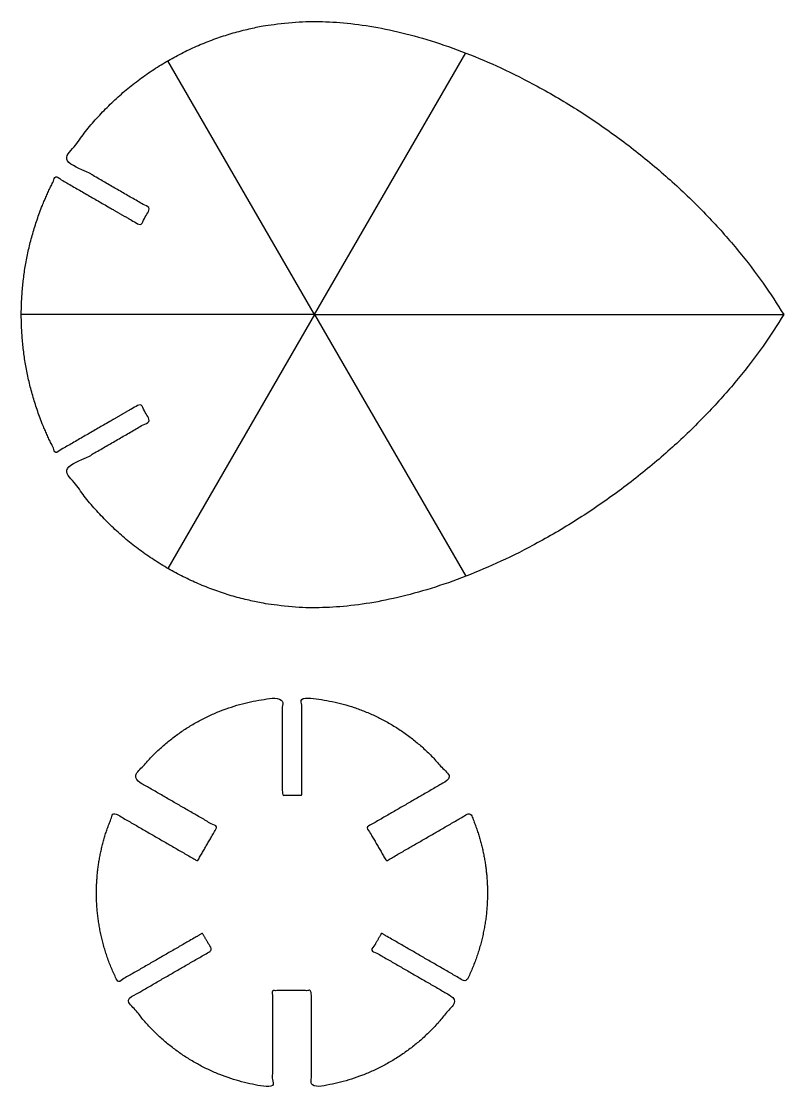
# Model space of a CAD drawing. Header units: millimetres. Extents: x 5.79 to 7.74, y 1.11 to 3.84.
import ezdxf

# ---------------------------------------------------------------- set-up
doc = ezdxf.new("R2010")
doc.units = ezdxf.units.MM
doc.layers.add('Default', color=18, linetype='Continuous', true_color=0x000000)

msp = doc.modelspace()

# ---------------------------------------------------------------- linework, layer by layer
at = {"layer": 'Default'}
for q in [(6.1617, 3.7348), (6.9232, 3.7547), (5.7867, 3.0853), (5.7867, 3.0853), (6.1617, 2.4358), (6.9232, 2.4159), (7.7364, 3.0853)]:
    msp.add_line((6.5367, 3.0853), q, dxfattribs=at)
for points, weights, knots in [([(7.7364, 3.0853), (7.2867, 3.8353), (6.5367, 3.8353), (6.1202, 3.8353), (5.8999, 3.4818), (6.008, 3.4194), (6.1162, 3.3569), (6.1037, 3.3353), (6.0912, 3.3136), (5.9831, 3.3761), (5.875, 3.4385), (5.7867, 3.2729), (5.7867, 3.0853), (5.7867, 2.8977), (5.8749, 2.732), (5.983, 2.7945), (6.0912, 2.8569), (6.1037, 2.8353), (6.1162, 2.8136), (6.0081, 2.7512), (5.9, 2.6888), (6.1202, 2.3353), (6.5367, 2.3353), (7.2867, 2.3353), (7.7364, 3.0853)], [1, 0.707106781187, 1, 0.812986615133, 0.864790682313, 0.864790682313, 0.864790682313, 0.864790682313, 0.864790682313, 0.864790682313, 0.864790682313, 0.898190534886, 0.99126351709, 0.898189575804, 0.864789993974, 0.864789993974, 0.864789993974, 0.864789993974, 0.864789993974, 0.864789993974, 0.864789993974, 0.812987690298, 0.999999929523, 0.707106731352, 0.999999929523], [0, 0, 0, 1.570796, 1.570796, 2.573755, 2.573755, 2.823763, 2.823763, 2.873765, 2.873765, 3.123527, 3.123527, 3.62708, 3.62708, 4.130639, 4.130639, 4.380646, 4.380646, 4.430647, 4.430647, 4.680425, 4.680425, 5.683382, 5.683382, 7.254184, 7.254184, 7.254184]), ([(6.9789, 1.6058), (6.9789, 1.7133), (6.9348, 1.8113), (6.8276, 1.7494), (6.7204, 1.6875), (6.6954, 1.7308), (6.6704, 1.7741), (6.7776, 1.836), (6.8848, 1.8979), (6.7443, 2.0933), (6.5039, 2.1055), (6.5039, 1.9807), (6.5039, 1.8558), (6.4789, 1.8558), (6.4539, 1.8558), (6.4539, 1.9806), (6.454, 2.1053), (6.2136, 2.0933), (6.0731, 1.8979), (6.1803, 1.836), (6.2874, 1.7741), (6.2624, 1.7308), (6.2374, 1.6875), (6.1303, 1.7494), (6.0231, 1.8113), (5.9789, 1.7133), (5.9789, 1.6058), (5.9789, 1.4852), (6.0337, 1.3776), (6.1418, 1.44), (6.2499, 1.5025), (6.2624, 1.4808), (6.2749, 1.4592), (6.1669, 1.3968), (6.0588, 1.3344), (6.1895, 1.1324), (6.4289, 1.1083), (6.4289, 1.2321), (6.4289, 1.3558), (6.4789, 1.3558), (6.5289, 1.3558), (6.5289, 1.2321), (6.5289, 1.1083), (6.7684, 1.1324), (6.8992, 1.3344), (6.7911, 1.3968), (6.6829, 1.4592), (6.6954, 1.4808), (6.7079, 1.5025), (6.816, 1.4401), (6.924, 1.3777), (6.9789, 1.4852), (6.9789, 1.6058)], [1, 0.918258365847, 0.882142197391, 0.882142010247, 0.882142010247, 0.882142010247, 0.882142010247, 0.882142010247, 0.882142010247, 0.849024095108, 1.00645653826, 1.00645653826, 1.00645653826, 1.00645653826, 1.00645653826, 1.00645653826, 1.00645653826, 0.849041686705, 0.882145868483, 0.882145868483, 0.882145868483, 0.882145868483, 0.882145868483, 0.882145868483, 0.882145868483, 0.918261751424, 1.00000960525, 0.909121779555, 0.874640295725, 0.874640295725, 0.874640295725, 0.874640295725, 0.874640295725, 0.874640295725, 0.874640295725, 0.832072685981, 0.974897473514, 0.974897473514, 0.974897473514, 0.974897473514, 0.974897473514, 0.974897473514, 0.974897473514, 0.832070006571, 0.874640281086, 0.874640281086, 0.874640281086, 0.874640281086, 0.874640281086, 0.874640281086, 0.874640281086, 0.90912267449, 1.00000585132], [0, 0, 0, 0.219192, 0.219192, 0.466686, 0.466686, 0.566686, 0.566686, 0.81418, 0.81418, 1.256251, 1.256251, 1.50627, 1.50627, 1.556274, 1.556274, 1.805936, 1.805936, 2.247972, 2.247972, 2.495465, 2.495465, 2.595465, 2.595465, 2.842959, 2.842959, 3.062166, 3.062166, 3.305883, 3.305883, 3.555902, 3.555902, 3.605906, 3.605906, 3.855563, 3.855563, 4.294509, 4.294509, 4.542003, 4.542003, 4.642003, 4.642003, 4.889496, 4.889496, 5.328449, 5.328449, 5.578457, 5.578457, 5.628459, 5.628459, 5.878127, 5.878127, 6.121844, 6.121844, 6.121844])]:
    msp.add_rational_spline(points, weights, degree=2, knots=knots, dxfattribs=at)

doc.saveas('drawing.dxf')
